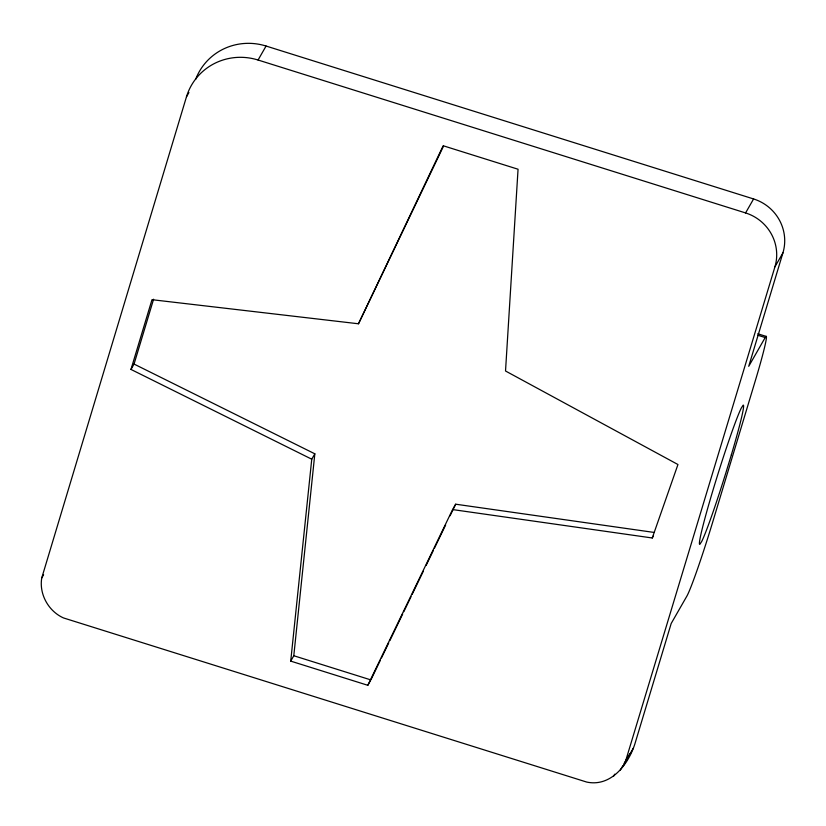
<?xml version="1.0" encoding="UTF-8"?>
<svg xmlns="http://www.w3.org/2000/svg" width="826" height="826" viewBox="0 0 826 826"><rect width="100%" height="100%" fill="white"/><g stroke="black" fill="none" stroke-linecap="round" stroke-linejoin="round"><path stroke-width="1.24" d="M188.927 92.553L186.459 96.849L41.744 577.983C38.998 594.255 48.538 611.24 63.499 617.941L586.739 782.077C611.023 787.199 628.266 764.453 634.864 743.978L671.187 623.496L686.778 596.289A67.082 3.314 -72.6 0 0 713.168 520.525L755.16 381.24A59.111 2.922 -72.6 0 0 765.196 337.555L757.855 335.253M370.265 680.996L367.807 685.291L290.721 661.12L311.753 459.194L314.83 453.815L134.049 364.06L153.595 299.208M290.721 661.12L293.798 655.741L314.83 453.815M311.753 459.194L130.973 369.428L151.994 299.693L358.484 323.782L443.49 146.192M195.659 79.368A57.996 56.509 29.8 0 1 266.075 46.039L753.591 198.952A43.716 42.591 29.8 0 1 782.934 252.849L748.728 366.321L765.196 337.555M623.041 766.342L625.23 762.274L774.922 266.839L782.934 252.849M367.807 685.291L452.596 509.57L652.261 537.984L677.95 464.522L505.522 370.998L518.057 169.237L443.17 145.748L358.484 323.782M380.363 660.263L370.884 679.922L293.798 655.741M381.478 657.95L388.736 642.927M389.851 640.615L402.675 614.028M403.79 611.715L411.049 596.682M412.164 594.369L423.315 571.251M426.113 565.469L433.361 550.436M434.476 548.134L445.637 525.006M450.098 515.754L455.673 504.201L654.068 532.429M186.459 96.849A57.996 56.509 29.8 0 1 258.063 60.019L266.075 46.039M130.973 369.428L134.049 364.06M41.744 577.983L43.592 574.762M452.596 509.57L455.673 504.201M774.922 266.839A43.716 42.591 29.8 0 0 745.579 212.932L753.591 198.952M652.261 537.984L653.49 535.837M613.522 776.316L614.75 774.158M620.336 770.08L622.794 765.774M624.022 763.627L627.719 757.174M625.23 762.274L633.243 748.294M628.338 756.1L631.054 752.362M258.063 60.019L745.579 212.932M757.772 333.766L766.342 336.45M731.371 454.785L725.909 472.73A72.956 3.603 -72.6 0 1 701.718 541.453L699.839 544.355A72.956 3.603 -72.6 0 1 714.294 485.853A72.956 3.603 -72.6 0 1 741.283 408.065L743.163 405.163A72.956 3.603 -72.6 0 1 731.371 454.785"/></g></svg>
